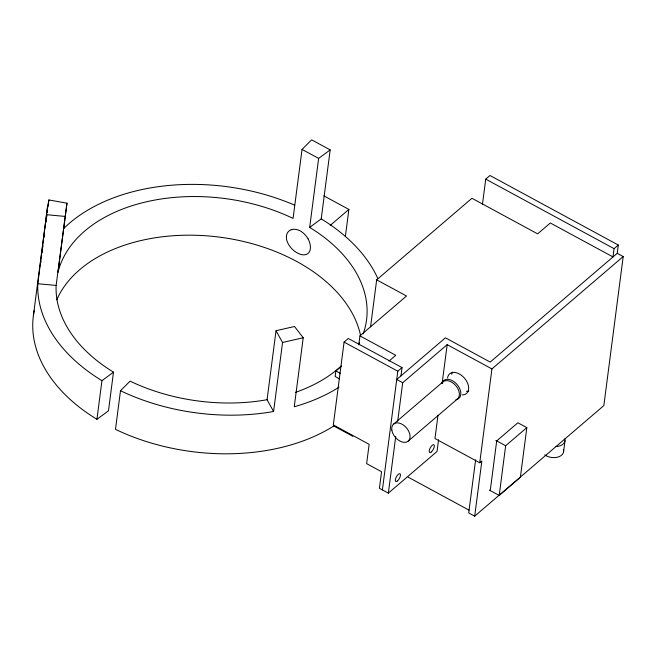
<?xml version="1.0" encoding="UTF-8"?>
<svg xmlns="http://www.w3.org/2000/svg" width="656" height="656" viewBox="0 0 656 656"><rect width="100%" height="100%" fill="white"/><g stroke="black" fill="none" stroke-linecap="round" stroke-linejoin="round"><path stroke-width="0.98" d="M66.978 203.196L56.121 285.426A156.267 102.106 7.4 0 0 113.496 372.149L108.478 410.795L96.932 419.315L101.951 380.669A174.66 114.128 7.4 0 1 37.818 283.736L47.47 207.288L48.905 199.949L66.978 203.196L58.015 272.199A156.267 102.106 7.4 0 1 293.076 218.415L302.039 149.412L311.633 139.835L330.181 149.88L321.219 218.883L309.673 227.402A156.267 102.106 7.4 0 1 363.211 333.797M33.489 314.937L47.47 207.288M40.729 262.867L40.992 260.834M41.385 257.792L41.656 255.766M42.05 252.716L42.312 250.69M42.706 247.648L42.968 245.615M43.37 242.572L43.632 240.539M44.026 237.497L44.288 235.471M45.346 227.353L45.608 225.32M46.002 222.277L46.264 220.244M46.658 217.202L46.929 215.176M47.322 212.126L47.585 210.1M47.978 207.05L48.905 199.949M120.499 390.722A174.66 114.128 7.4 0 0 273.593 411.492L267.066 399.725A156.267 102.106 7.4 0 1 130.085 381.144L120.499 390.722L115.481 429.36A174.66 114.128 7.4 0 0 334.002 425.826M267.066 399.725L276.028 330.722L294.511 326.491L303.22 337.758L294.257 406.761A174.66 114.128 7.4 0 0 339.021 387.188M273.593 411.492L282.556 342.481L276.028 330.722M309.673 227.402L318.636 158.399L330.181 149.88M345.368 236.521L348.885 209.42L323.818 195.832M341.21 366.384L335.847 370.976L335.134 376.495L339.398 378.807M400.964 375.872L402.038 367.59L348.311 338.48L344.08 342.104L333.322 424.916L369.139 444.317L366.63 463.644L381.554 471.73L379.406 488.294L388.36 493.14L437.052 451.451L438.569 439.766M358.766 344.917L359.939 335.888L406.523 296.012L376.675 279.841L471.951 198.276L537.617 233.856L550.318 222.983L612.999 256.939L614.073 248.665L618.305 245.032L489.966 175.496L485.727 179.121L482.439 204.418M370.574 326.811L376.675 279.841M382.391 489.909L397.807 371.214L402.038 367.59M388.36 493.14L395.724 436.42M397.7 421.226L402.694 382.735L447.162 344.671L491.926 368.926L479.741 462.775L434.969 438.52L437.987 415.305M442.177 383.014L447.162 344.671M475.625 459.733L468.72 512.935L474.69 516.165L603.84 405.605L623.2 256.553L617.23 253.314L490.196 362.071L445.424 337.807L396.724 379.496L402.694 382.735M474.69 516.165L481.857 460.963L479.741 462.775M490.245 490.59L496.699 440.906L517.871 422.776L526.825 427.63L520.372 477.314L499.2 495.436L489.392 490.122M499.2 495.436L505.653 445.752L526.825 427.63M563.578 451.804L565.013 440.766M617.263 253.093L618.305 245.032M330.239 225.385L348.885 209.42M389.033 361.054L395.757 355.298L359.939 335.888M393.567 424.129L442.898 381.899M491.926 368.926L623.2 256.553M408.237 441.086L457.568 398.856M101.951 380.669L113.496 372.149M291.19 229.756L291.863 229.543A14.719 9.783 47.3 0 1 300.268 230.896L301.038 231.363A14.719 9.414 51.5 0 1 308.107 238.866M303.22 337.758L282.556 342.481M46.781 214.725L65.083 216.414M37.818 283.736L56.121 285.426M302.039 149.412L318.636 158.399M485.727 179.121L614.073 248.665M344.08 342.104L397.807 371.214M495.846 440.438L505.653 445.752M335.847 370.976L340.267 373.371M333.461 425.81L352.912 436.355M408.155 477.158L469.048 510.155M308.107 238.882L308.533 239.727A14.67 8.971 55.6 0 1 306.647 254.29L306.073 254.495A14.719 9.414 51.5 0 1 298.177 253.396L297.398 252.995A14.719 9.783 47.3 0 1 289.706 246.148L289.165 245.369A14.67 10.078 42.8 0 1 291.19 229.748M563.471 449.901A11.07 7.232 7.4 0 1 557.633 457.158A11.07 7.232 7.4 0 1 544.767 454.846M564.906 438.856A11.07 7.232 7.4 0 1 555.886 446.58M56.719 299.882A156.267 102.106 7.4 0 1 216.718 236.791A156.267 102.106 7.4 0 1 360.562 335.446M359.324 342.752A156.267 102.106 7.4 0 1 358.389 344.498M341.309 365.958A156.267 102.106 7.4 0 1 295.298 392.427M63.525 228.747A174.66 114.128 7.4 0 1 294.618 205.164M321.219 218.883A174.66 114.128 7.4 0 1 377.684 278.234M96.932 419.315A174.66 114.128 7.4 0 1 34.301 310.337M441.726 383.432A11.218 7.314 49.4 0 1 455.731 385.556A11.218 7.314 49.4 0 1 455.895 399.816M441.947 383.596A11.677 7.618 49.4 0 1 456.33 383.694A11.677 7.618 49.4 0 1 457.191 399.299M447.556 377.979A12.948 8.446 49.4 0 1 464.415 378.102A12.948 8.446 49.4 0 1 462.226 394.937M468.843 390.943A12.948 8.446 49.4 0 1 466.465 391.304M451.795 374.355A12.948 8.446 49.4 0 1 452.476 372.034M391.829 430.024A11.218 7.314 49.4 0 0 406.564 442.046A11.218 7.314 49.4 0 0 404.317 425.752A11.218 7.314 49.4 0 0 391.829 430.024M397.47 480.922A4.412 1.697 -61.5 0 0 400.316 474.075A4.412 1.697 -61.5 0 0 395.912 477.839A4.412 1.697 -61.5 0 0 397.47 480.922M431.345 451.927A4.412 1.697 -61.5 0 0 434.19 445.071A4.412 1.697 -61.5 0 0 429.795 448.835A4.412 1.697 -61.5 0 0 431.345 451.927"/></g></svg>
